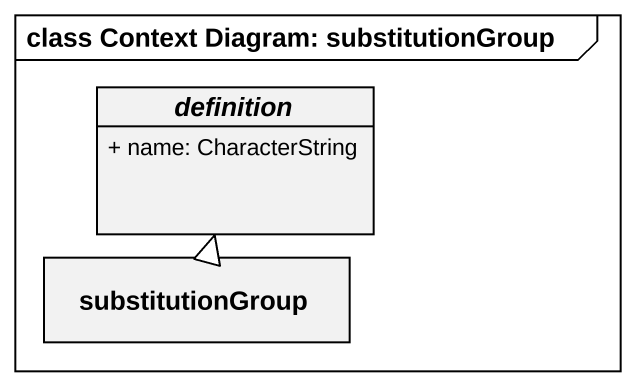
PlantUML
@startuml
mainframe class Context Diagram: substitutionGroup
hide circle
hide empty members
skinparam classAttributeIconSize 0
abstract class definition {
  + name: CharacterString
}
class substitutionGroup
substitutionGroup -up-|> definition
@enduml
